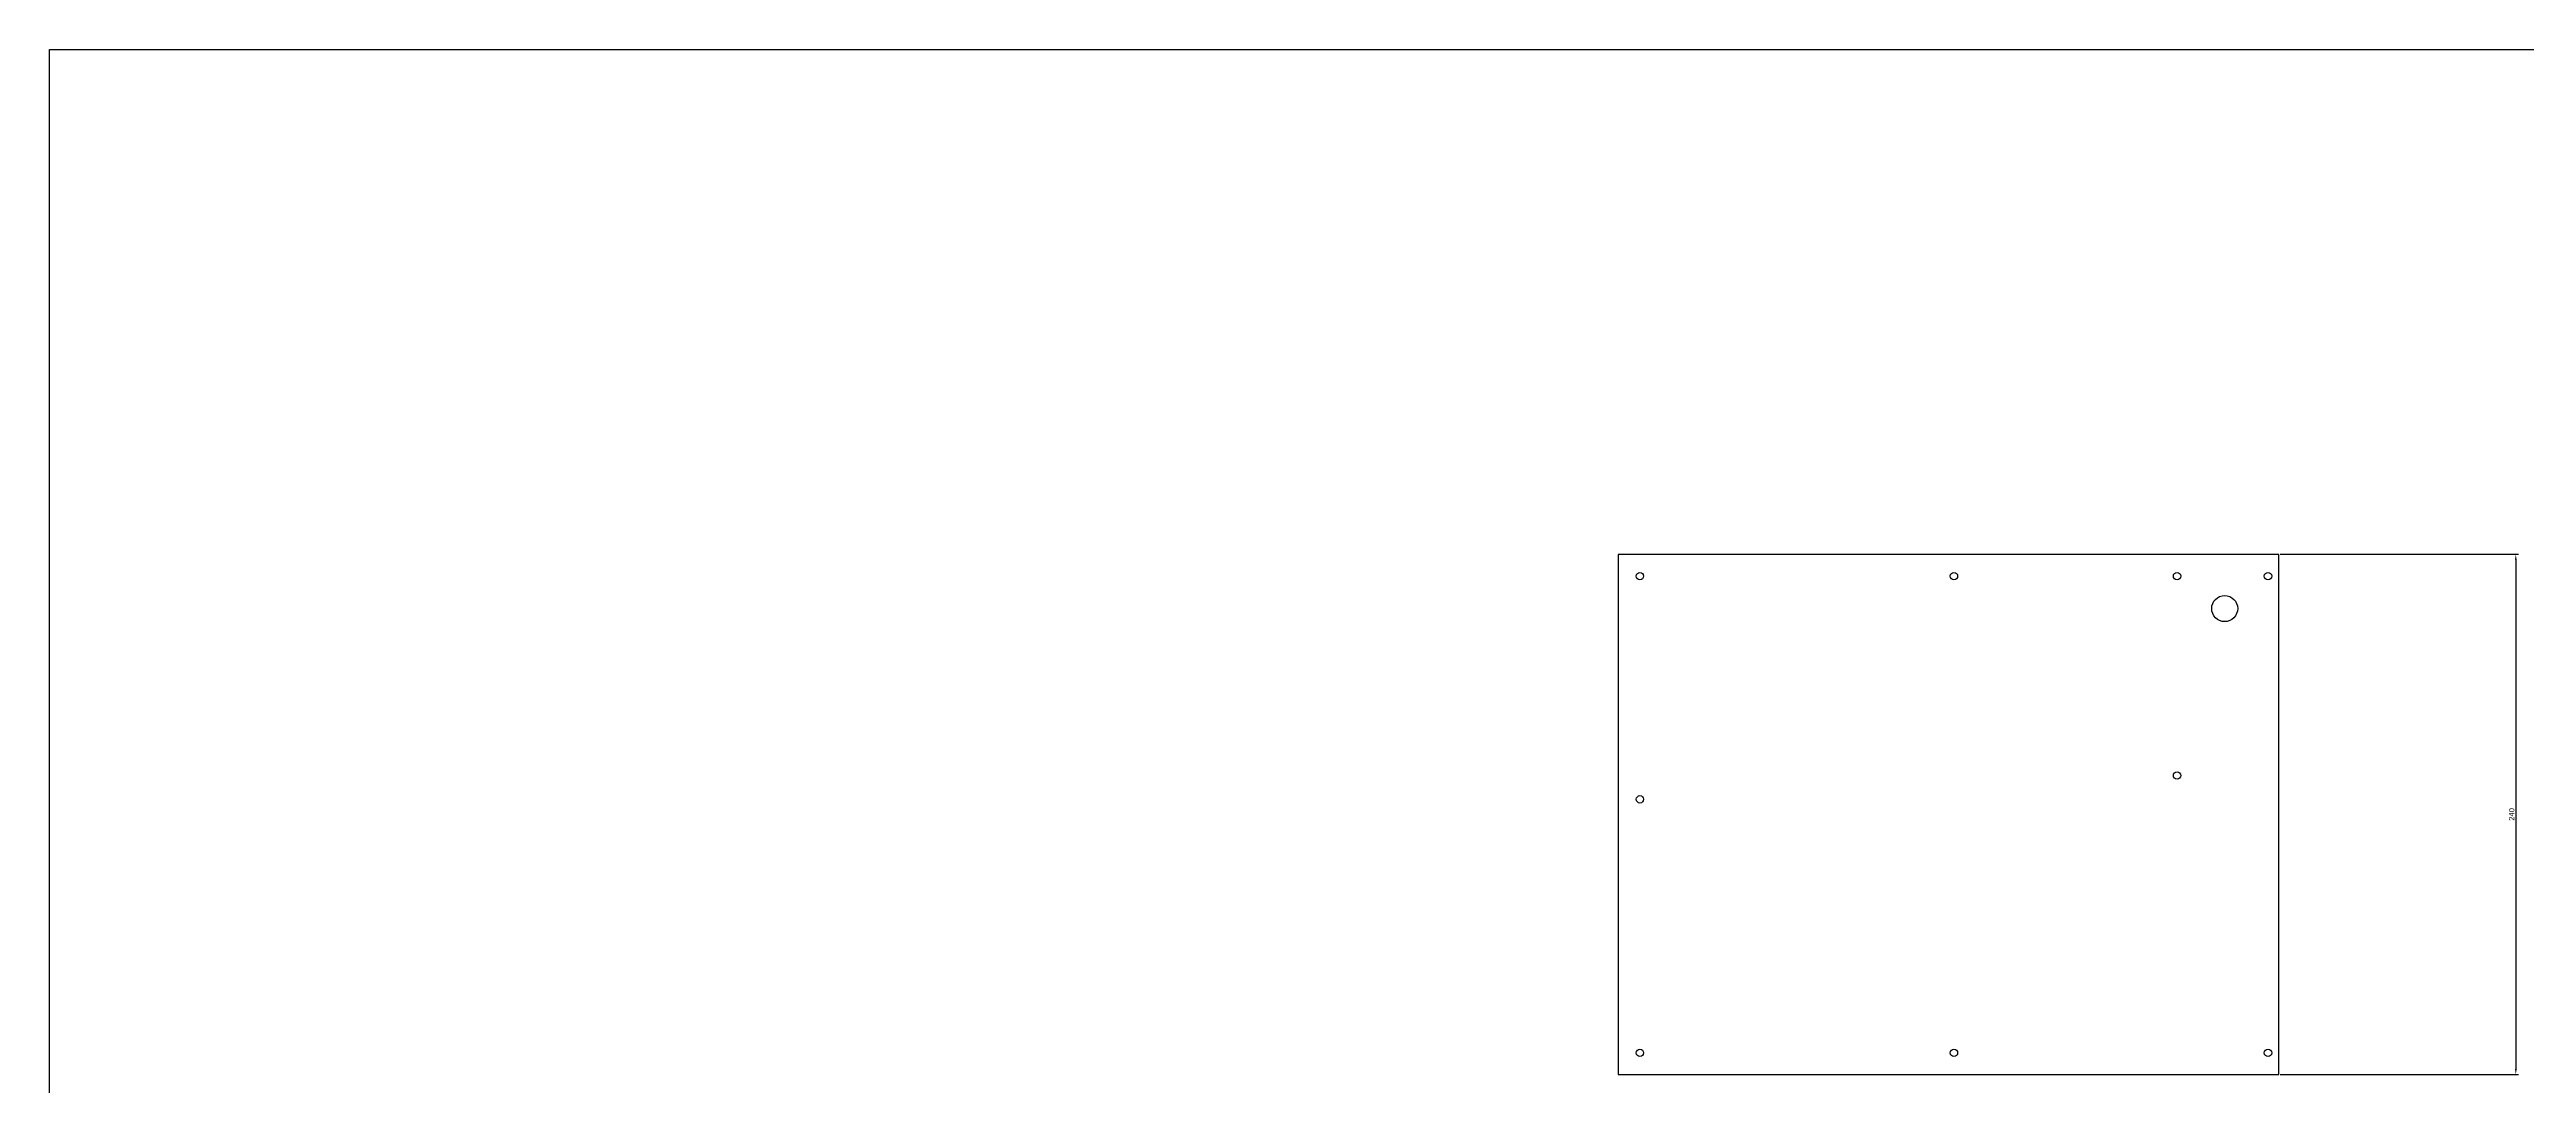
# Model space of a CAD drawing. Header units: millimetres. Extents: x -339 to 3245, y -93 to 1119.
# Drawn here: x -339 to 804, y 641 to 1119 of the extents above; entities that cross this region are included whole.
import ezdxf

# ---------------------------------------------------------------- set-up
doc = ezdxf.new("R2010")
doc.units = ezdxf.units.MM
doc.layers.add('六面螺母开孔', color=212, linetype='Continuous')
doc.styles.get("Standard").update_dxf_attribs({"font": 'arial.ttf'})
doc.dimstyles.new('ISO-25', dxfattribs={"dimtxt": 2.5, "dimasz": 2.5, "dimexe": 1.25, "dimexo": 0.625, "dimtad": 1, "dimtxsty": 'Standard', "dimcen": 2.5, "dimadec": 0, "dimazin": 0, "dimtfac": 1, "dimtmove": 0, "dimatfit": 3, "dimfxl": 0, "dimarcsym": 0})

# ---------------------------------------------------------------- blocks, each defined once
blk = doc.blocks.new('*D8')
at = {"color": 0, "lineweight": -2, "transparency": 16777216}
for p, q in [((690.7, 886.4), (800.7, 886.4)), ((799.5, 883.9), (799.5, 648.9)), ((690.7, 646.4), (800.7, 646.4))]:
    blk.add_line(p, q, dxfattribs=at)
at = {"color": 0, "transparency": 16777216}
for points in [[(799.1, 883.9), (799.9, 883.9), (799.5, 886.4)], [(799.1, 648.9), (799.9, 648.9), (799.5, 646.4)]]:
    blk.add_solid(points, dxfattribs=at)
at = {"layer": 'Defpoints', "color": 0, "transparency": 16777216}
for p in [(690.1, 886.4), (690.1, 646.4), (799.5, 646.4)]:
    blk.add_point(p, dxfattribs=at)
at = {"color": 0, "transparency": 16777216, "insert": (797.6, 766.4), "char_height": 2.5, "attachment_point": 5, "rotation": 90}
blk.add_mtext('240', dxfattribs=at)

msp = doc.modelspace()

# ---------------------------------------------------------------- linework, layer by layer
for points in [[(-339.258, 1119.283), (1888.189, 1119.283), (1888.189, -93.216), (-339.258, -93.216)], [(385.08, 646.355), (690.08, 646.355), (690.08, 886.355), (385.08, 886.355)]]:
    msp.add_lwpolyline(points, close=True)
msp.add_circle((665.08, 861.355), 6)
at = {"layer": '六面螺母开孔'}
for centre in [(395.08, 876.355), (540.08, 876.355), (643.08, 876.355), (685.08, 876.355), (643.08, 784.355), (395.08, 773.355), (395.08, 656.355), (540.08, 656.355), (685.08, 656.355)]:
    msp.add_circle(centre, 1.7, dxfattribs=at)

# ---------------------------------------------------------------- dimensions: what is measured, and where the dimension line sits
dim = msp.add_linear_dim(base=(799.497, 646.355), p1=(690.08, 886.355), p2=(690.08, 646.355), angle=90, dimstyle='ISO-25', override={"dimfxl": 1.25})
dim.commit()
dim.dimension.update_dxf_attribs({"geometry": '*D8', "text_midpoint": (797.596, 766.355)})

doc.saveas('drawing.dxf')
